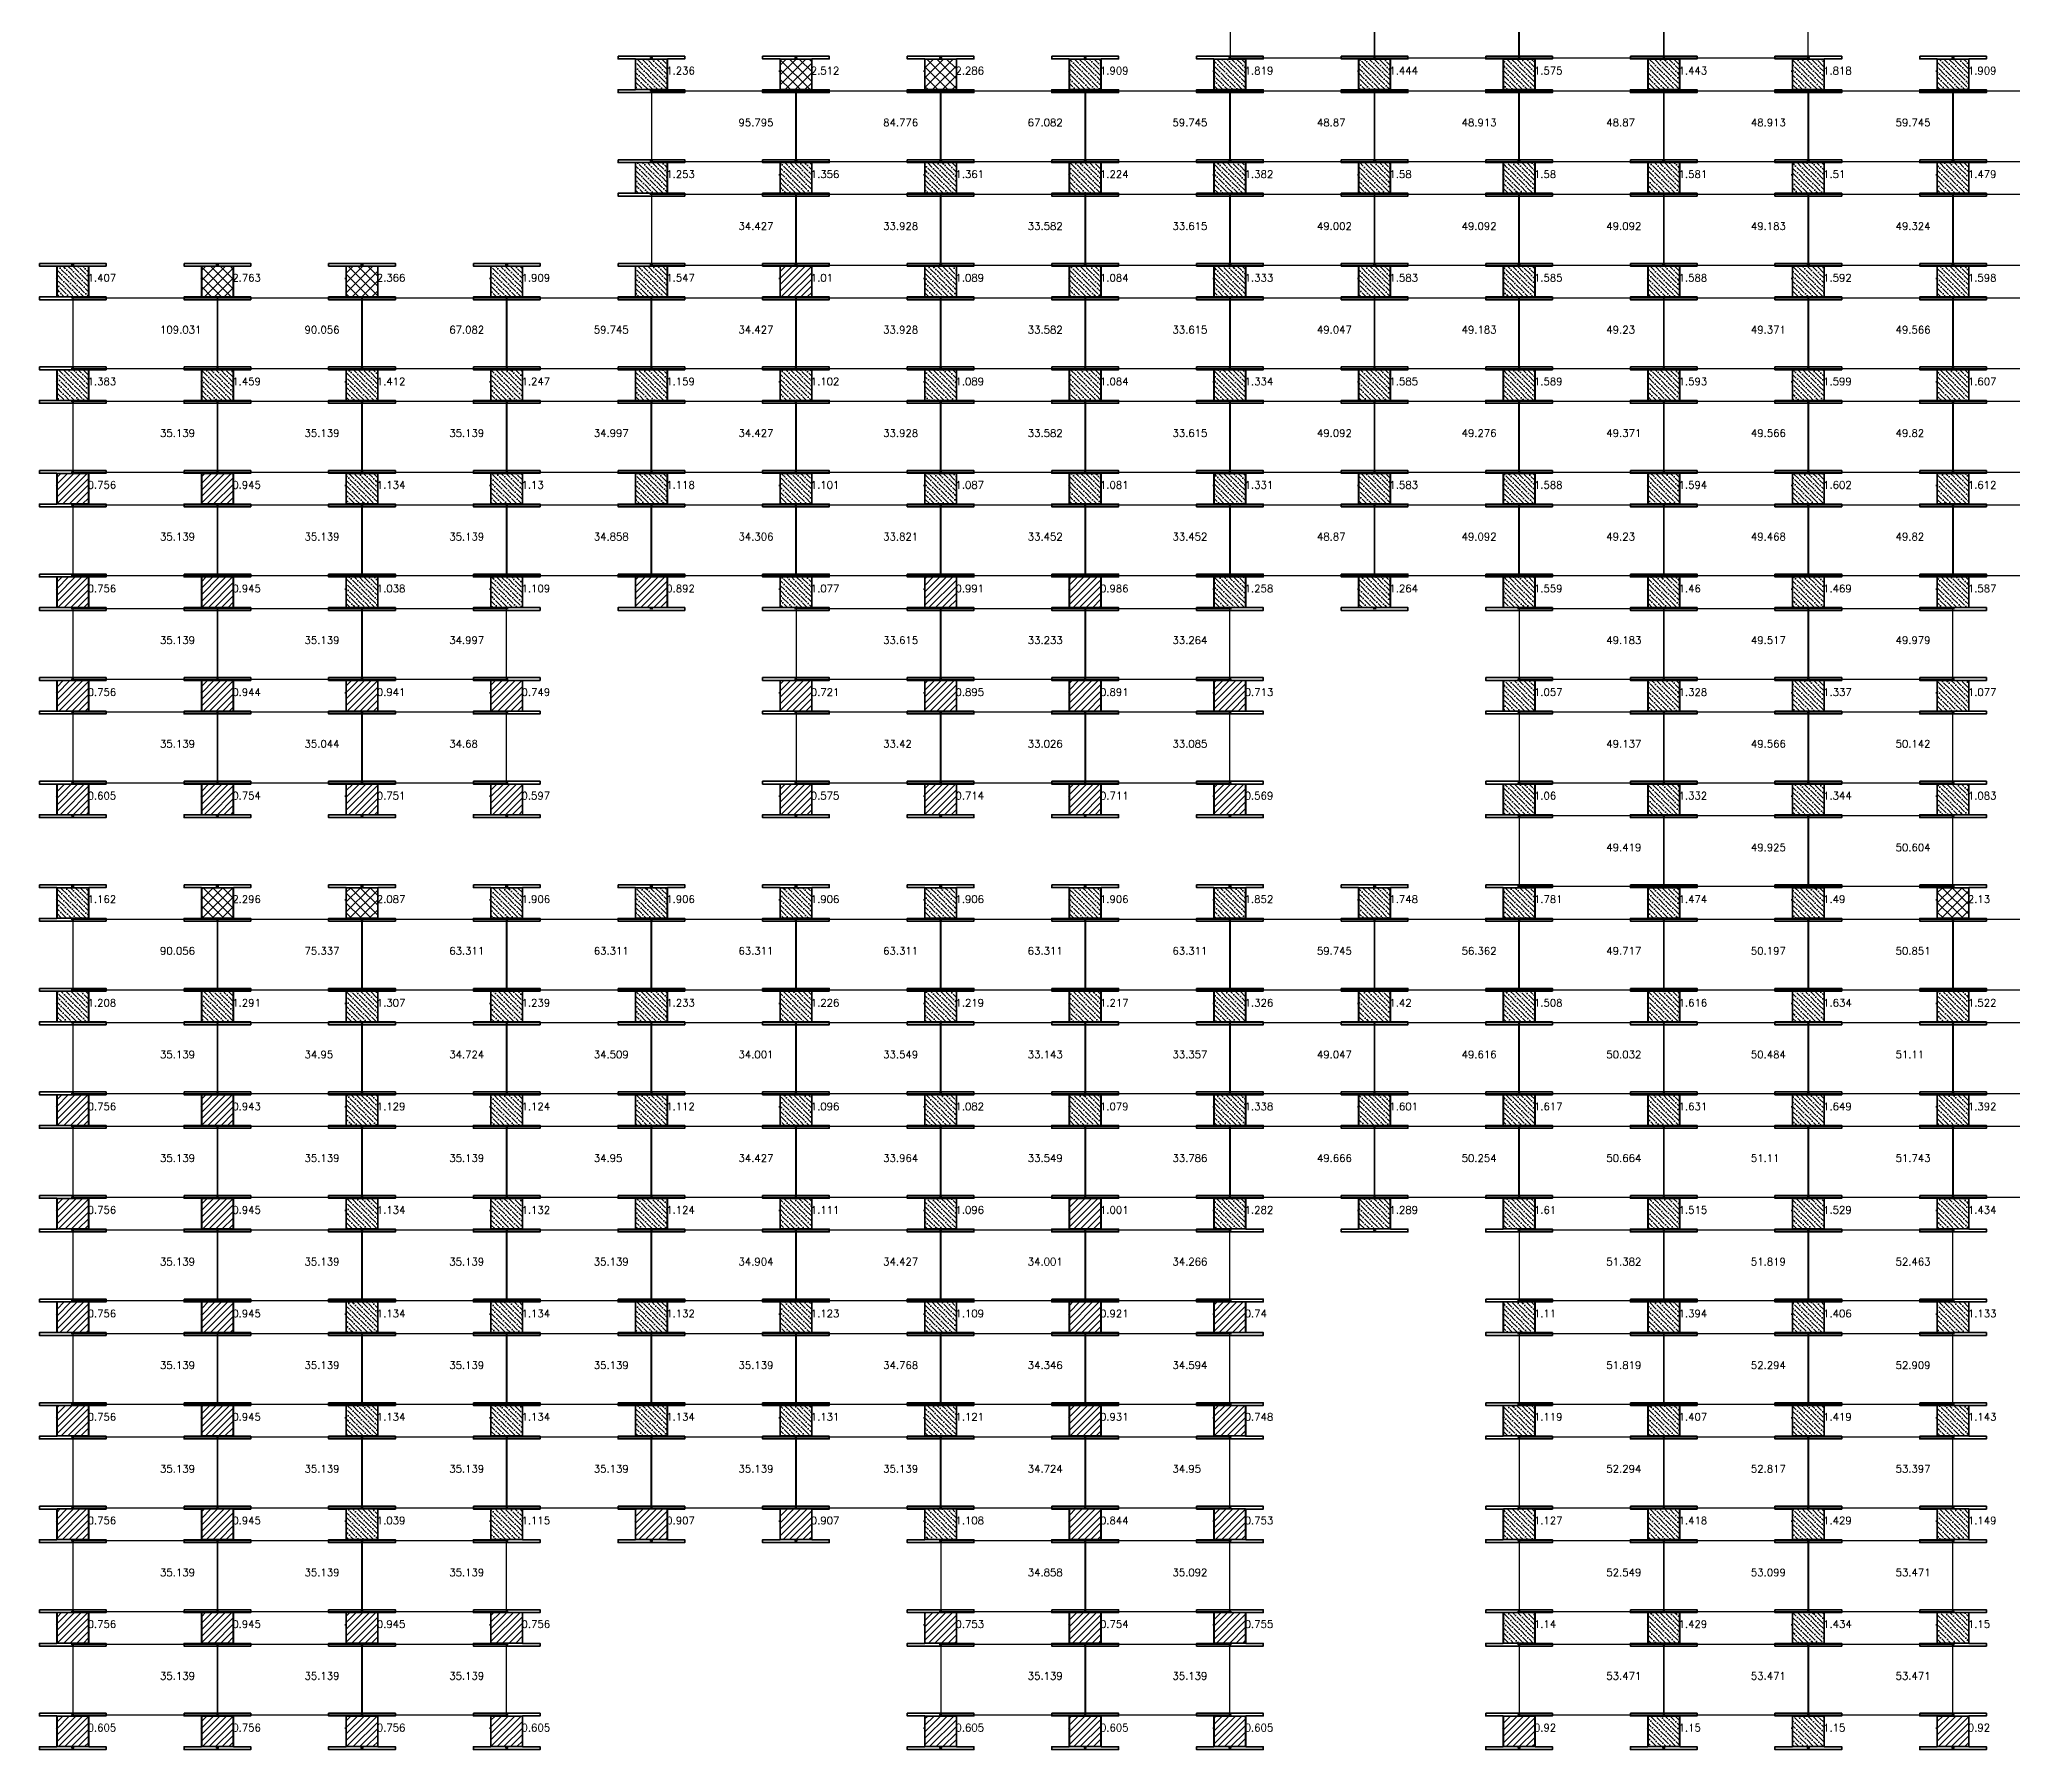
# Model space of a CAD drawing. Header units: inches. Extents: x 3750 to 10146, y -443 to 5941.
# Drawn here: x 7106 to 8171, y 2154 to 3077 of the extents above; entities that cross this region are included whole.
import ezdxf

# ---------------------------------------------------------------- set-up
doc = ezdxf.new("R2010")
doc.units = ezdxf.units.IN
doc.header["$LTSCALE"] = 50
doc.header["$MEASUREMENT"] = 0
for name, color, linetype, lineweight in [('E-PANELS', 140, 'Continuous', 30), ('E2-ECOFEET', 254, 'Continuous', 35), ('E3-ECOFEET', 254, 'Continuous', 35), ('HATCH 1', 5, 'Continuous', 35), ('HATCH 2', 140, 'Continuous', 35), ('HATCH 3', 30, 'Continuous', 35)]:
    doc.layers.add(name, color=color, linetype=linetype, lineweight=lineweight)
doc.layers.add('EF3 TEXT', color=7, linetype='Continuous', plot=False)
doc.layers.get('E2-ECOFEET').off()
doc.styles.add('mytext', font='romans.shx')

# ---------------------------------------------------------------- blocks, each defined once
blk = doc.blocks.new('EF3_HATCH_3')
at = {"layer": 'HATCH 3'}
h = blk.add_hatch(dxfattribs=at)
h.set_pattern_fill('ANSI37', color=256, scale=30)
h.set_pattern_definition([(45, (-119.168, -90.9187), (-2.65165, 2.65165), []), (135, (-119.168, -90.9187), (-2.65165, -2.65165), [])])
h.paths.add_polyline_path([(-8.5, -8.25), (8.5, -8.25), (8.5, 8.25), (-8.5, 8.25)])
blk.add_lwpolyline([(-8.5, -8.25), (8.5, -8.25), (8.5, 8.25), (-8.5, 8.25)], close=True, dxfattribs=at)
blk = doc.blocks.new('EF3_HATCH_2')
at = {"layer": 'HATCH 2'}
h = blk.add_hatch(dxfattribs=at)
h.set_pattern_fill('ANSI36', color=256, scale=15, angle=90)
h.set_pattern_definition([(135, (-119.168, -90.9187), (-3.64602, 0.994369), [4.6875, -0.9375, 0, -0.9375])])
h.paths.add_polyline_path([(-8.5, -8.25), (8.5, -8.25), (8.5, 8.25), (-8.5, 8.25)])
blk.add_lwpolyline([(-8.5, -8.25), (8.5, -8.25), (8.5, 8.25), (-8.5, 8.25)], close=True, dxfattribs=at)
blk = doc.blocks.new('EF3_HATCH_1')
at = {"layer": 'HATCH 1'}
h = blk.add_hatch(dxfattribs=at)
h.set_pattern_fill('ANSI31', color=256, scale=20)
h.set_pattern_definition([(45, (-119.168, -90.9187), (-1.767767, 1.767767), [])])
h.paths.add_polyline_path([(-8.5, -8.25), (8.5, -8.25), (8.5, 8.25), (-8.5, 8.25)])
blk.add_lwpolyline([(-8.5, -8.25), (8.5, -8.25), (8.5, 8.25), (-8.5, 8.25)], close=True, dxfattribs=at)
blk = doc.blocks.new('YINGLI 305W 10DEG')
at = {"layer": 'E-PANELS'}
blk.add_lwpolyline([(0, 0), (77.56, 0), (77.56, -38.4), (0, -38.4)], close=True, dxfattribs=at)
blk = doc.blocks.new('EF3')
at = {"layer": 'E3-ECOFEET', "color": 5}
for points in [[(0, 0), (0, -1.5), (9.4, -1.5), (9.4, -18.1), (0, -18.1), (0, -19.6), (36, -19.6), (36, -18.1), (26.6, -18.1), (26.6, -1.5), (36, -1.5), (36, 0), (0, 0)], [(8.8, -8.1), (8.9, -8.1)]]:
    blk.add_lwpolyline(points, dxfattribs=at)
at = {"layer": 'E3-ECOFEET'}
for points in [[(17.2, -1), (17.8, -1), (17.8, -0.5)], [(18.2, -0.5), (18.2, -1), (18.8, -1)], [(17.2, -18.5), (17.8, -18.5), (17.8, -19)], [(18.2, -19), (18.2, -18.5), (18.8, -18.5)]]:
    blk.add_lwpolyline(points, dxfattribs=at)

msp = doc.modelspace()

# ---------------------------------------------------------------- block references
at = {"layer": 'E-PANELS'}
for p in [(7748.5, 3105.2, -1022.9), (7826.5, 3105.2, -1022.9), (7904.6, 3105.2, -1022.9), (7982.6, 3105.2, -1022.9), (7436.2, 3049.3, -1022.9), (7514.3, 3049.3, -1022.9), (7592.3, 3049.3, -1022.9), (7670.4, 3049.3, -1022.9), (7748.5, 3049.3, -1022.9), (7826.5, 3049.3, -1022.9), (7904.6, 3049.3, -1022.9), (7982.6, 3049.3, -1022.9), (8060.7, 3049.3, -1022.9), (8138.8, 3049.3, -1022.9), (7436.2, 2993.4, -1022.9), (7514.3, 2993.4, -1022.9), (7592.3, 2993.4, -1022.9), (7670.4, 2993.4, -1022.9), (7748.5, 2993.4, -1022.9), (7826.5, 2993.4, -1022.9), (7904.6, 2993.4, -1022.9), (7982.6, 2993.4, -1022.9), (8060.7, 2993.4, -1022.9), (8138.8, 2993.4, -1022.9), (7124, 2937.5, -1022.9), (7202, 2937.5, -1022.9), (7280.1, 2937.5, -1022.9), (7358.2, 2937.5, -1022.9), (7436.2, 2937.5, -1022.9), (7514.3, 2937.5, -1022.9), (7592.3, 2937.5, -1022.9), (7670.4, 2937.5, -1022.9), (7748.5, 2937.5, -1022.9), (7826.5, 2937.5, -1022.9), (7904.6, 2937.5, -1022.9), (7982.6, 2937.5, -1022.9), (8060.7, 2937.5, -1022.9), (8138.8, 2937.5, -1022.9), (7124, 2881.7, -1022.9), (7202, 2881.7, -1022.9), (7280.1, 2881.7, -1022.9), (7358.2, 2881.7, -1022.9), (7436.2, 2881.7, -1022.9), (7514.3, 2881.7, -1022.9), (7592.3, 2881.7, -1022.9), (7670.4, 2881.7, -1022.9), (7748.5, 2881.7, -1022.9), (7826.5, 2881.7, -1022.9), (7904.6, 2881.7, -1022.9), (7982.6, 2881.7, -1022.9), (8060.7, 2881.7, -1022.9), (8138.8, 2881.7, -1022.9), (7124, 2825.8, -1022.9), (7202, 2825.8, -1022.9), (7280.1, 2825.8, -1022.9), (7358.2, 2825.8, -1022.9), (7436.2, 2825.8, -1022.9), (7514.3, 2825.8, -1022.9), (7592.3, 2825.8, -1022.9), (7670.4, 2825.8, -1022.9), (7748.5, 2825.8, -1022.9), (7826.5, 2825.8, -1022.9), (7904.6, 2825.8, -1022.9), (7982.6, 2825.8, -1022.9), (8060.7, 2825.8, -1022.9), (8138.8, 2825.8, -1022.9), (7124, 2769.9, -1022.9), (7202, 2769.9, -1022.9), (7280.1, 2769.9, -1022.9), (7514.3, 2769.9, -1022.9), (7592.3, 2769.9, -1022.9), (7670.4, 2769.9, -1022.9), (7904.6, 2769.9, -1022.9), (7982.6, 2769.9, -1022.9), (8060.7, 2769.9, -1022.9), (7124, 2714, -1022.9), (7202, 2714, -1022.9), (7280.1, 2714, -1022.9), (7514.3, 2714, -1022.9), (7592.3, 2714, -1022.9), (7670.4, 2714, -1022.9), (7904.6, 2714, -1022.9), (7982.6, 2714, -1022.9), (8060.7, 2714, -1022.9), (7904.6, 2658.1, -1022.9), (7982.6, 2658.1, -1022.9), (8060.7, 2658.1, -1022.9), (7124, 2602.2, -1022.9), (7202, 2602.2, -1022.9), (7280.1, 2602.2, -1022.9), (7358.2, 2602.2, -1022.9), (7436.2, 2602.2, -1022.9), (7514.3, 2602.2, -1022.9), (7592.3, 2602.2, -1022.9), (7670.4, 2602.2, -1022.9), (7748.5, 2602.2, -1022.9), (7826.5, 2602.2, -1022.9), (7904.6, 2602.2, -1022.9), (7982.6, 2602.2, -1022.9), (8060.7, 2602.2, -1022.9), (8138.8, 2602.2, -1022.9), (7124, 2546.3, -1022.9), (7202, 2546.3, -1022.9), (7280.1, 2546.3, -1022.9), (7358.2, 2546.3, -1022.9), (7436.2, 2546.3, -1022.9), (7514.3, 2546.3, -1022.9), (7592.3, 2546.3, -1022.9), (7670.4, 2546.3, -1022.9), (7748.5, 2546.3, -1022.9), (7826.5, 2546.3, -1022.9), (7904.6, 2546.3, -1022.9), (7982.6, 2546.3, -1022.9), (8060.7, 2546.3, -1022.9), (8138.8, 2546.3, -1022.9), (7124, 2490.4, -1022.9), (7202, 2490.4, -1022.9), (7280.1, 2490.4, -1022.9), (7358.2, 2490.4, -1022.9), (7436.2, 2490.4, -1022.9), (7514.3, 2490.4, -1022.9), (7592.3, 2490.4, -1022.9), (7670.4, 2490.4, -1022.9), (7748.5, 2490.4, -1022.9), (7826.5, 2490.4, -1022.9), (7904.6, 2490.4, -1022.9), (7982.6, 2490.4, -1022.9), (8060.7, 2490.4, -1022.9), (8138.8, 2490.4, -1022.9), (7124, 2434.5, -1022.9), (7202, 2434.5, -1022.9), (7280.1, 2434.5, -1022.9), (7358.2, 2434.5, -1022.9), (7436.2, 2434.5, -1022.9), (7514.3, 2434.5, -1022.9), (7592.3, 2434.5, -1022.9), (7670.4, 2434.5, -1022.9), (7904.6, 2434.5, -1022.9), (7982.6, 2434.5, -1022.9), (8060.7, 2434.5, -1022.9), (7124, 2378.6, -1022.9), (7202, 2378.6, -1022.9), (7280.1, 2378.6, -1022.9), (7358.2, 2378.6, -1022.9), (7436.2, 2378.6, -1022.9), (7514.3, 2378.6, -1022.9), (7592.3, 2378.6, -1022.9), (7670.4, 2378.6, -1022.9), (7904.6, 2378.6, -1022.9), (7982.6, 2378.6, -1022.9), (8060.7, 2378.6, -1022.9), (7124, 2322.7, -1022.9), (7202, 2322.7, -1022.9), (7280.1, 2322.7, -1022.9), (7358.2, 2322.7, -1022.9), (7436.2, 2322.7, -1022.9), (7514.3, 2322.7, -1022.9), (7592.3, 2322.7, -1022.9), (7670.4, 2322.7, -1022.9), (7904.6, 2322.7, -1022.9), (7982.6, 2322.7, -1022.9), (8060.7, 2322.7, -1022.9), (7124, 2266.8, -1022.9), (7202, 2266.8, -1022.9), (7280.1, 2266.8, -1022.9), (7592.3, 2266.8, -1022.9), (7670.4, 2266.8, -1022.9), (7904.6, 2266.8, -1022.9), (7982.6, 2266.8, -1022.9), (8060.7, 2266.8, -1022.9), (7124, 2210.9, -1022.9), (7202, 2210.9, -1022.9), (7280.1, 2210.9, -1022.9), (7592.3, 2210.9, -1022.9), (7670.4, 2210.9, -1022.9), (7904.6, 2210.9, -1022.9), (7982.6, 2210.9, -1022.9), (8060.7, 2210.9, -1022.9)]:
    msp.add_blockref('YINGLI 305W 10DEG', p, dxfattribs=at)
at = {"layer": 'E2-ECOFEET'}
for p in [(7418, 3067.9, -1022.9), (7496, 3067.9, -1022.9), (7574.1, 3067.9, -1022.9), (7652.1, 3067.9, -1022.9), (7730.2, 3067.9, -1022.9), (7808.3, 3067.9, -1022.9), (7886.3, 3067.9, -1022.9), (7964.4, 3067.9, -1022.9), (8042.4, 3067.9, -1022.9), (8120.5, 3067.9, -1022.9), (7418, 3012, -1022.9), (7496, 3012, -1022.9), (7574.1, 3012, -1022.9), (7652.1, 3012, -1022.9), (7730.2, 3012, -1022.9), (7808.3, 3012, -1022.9), (7886.3, 3012, -1022.9), (7964.4, 3012, -1022.9), (8042.4, 3012, -1022.9), (8120.5, 3012, -1022.9), (7105.7, 2956.1, -1022.9), (7183.8, 2956.1, -1022.9), (7261.8, 2956.1, -1022.9), (7339.9, 2956.1, -1022.9), (7418, 2956.1, -1022.9), (7496, 2956.1, -1022.9), (7574.1, 2956.1, -1022.9), (7652.1, 2956.1, -1022.9), (7730.2, 2956.1, -1022.9), (7808.3, 2956.1, -1022.9), (7886.3, 2956.1, -1022.9), (7964.4, 2956.1, -1022.9), (8042.4, 2956.1, -1022.9), (8120.5, 2956.1, -1022.9), (7105.7, 2900.2, -1022.9), (7183.8, 2900.2, -1022.9), (7261.8, 2900.2, -1022.9), (7339.9, 2900.2, -1022.9), (7418, 2900.2, -1022.9), (7496, 2900.2, -1022.9), (7574.1, 2900.2, -1022.9), (7652.1, 2900.2, -1022.9), (7730.2, 2900.2, -1022.9), (7808.3, 2900.2, -1022.9), (7886.3, 2900.2, -1022.9), (7964.4, 2900.2, -1022.9), (8042.4, 2900.2, -1022.9), (8120.5, 2900.2, -1022.9), (7105.7, 2844.3, -1022.9), (7183.8, 2844.3, -1022.9), (7261.8, 2844.3, -1022.9), (7339.9, 2844.3, -1022.9), (7418, 2844.3, -1022.9), (7496, 2844.3, -1022.9), (7574.1, 2844.3, -1022.9), (7652.1, 2844.3, -1022.9), (7730.2, 2844.3, -1022.9), (7808.3, 2844.3, -1022.9), (7886.3, 2844.3, -1022.9), (7964.4, 2844.3, -1022.9), (8042.4, 2844.3, -1022.9), (8120.5, 2844.3, -1022.9), (7105.7, 2788.4, -1022.9), (7183.8, 2788.4, -1022.9), (7261.8, 2788.4, -1022.9), (7339.9, 2788.4, -1022.9), (7418, 2788.4, -1022.9), (7496, 2788.4, -1022.9), (7574.1, 2788.4, -1022.9), (7652.1, 2788.4, -1022.9), (7730.2, 2788.4, -1022.9), (7808.3, 2788.4, -1022.9), (7886.3, 2788.4, -1022.9), (7964.4, 2788.4, -1022.9), (8042.4, 2788.4, -1022.9), (8120.5, 2788.4, -1022.9), (7105.7, 2732.5, -1022.9), (7183.8, 2732.5, -1022.9), (7261.8, 2732.5, -1022.9), (7339.9, 2732.5, -1022.9), (7496, 2732.5, -1022.9), (7574.1, 2732.5, -1022.9), (7652.1, 2732.5, -1022.9), (7730.2, 2732.5, -1022.9), (7886.3, 2732.5, -1022.9), (7964.4, 2732.5, -1022.9), (8042.4, 2732.5, -1022.9), (8120.5, 2732.5, -1022.9), (7105.7, 2676.6, -1022.9), (7183.8, 2676.6, -1022.9), (7261.8, 2676.6, -1022.9), (7339.9, 2676.6, -1022.9), (7496, 2676.6, -1022.9), (7574.1, 2676.6, -1022.9), (7652.1, 2676.6, -1022.9), (7730.2, 2676.6, -1022.9), (7886.3, 2676.6, -1022.9), (7964.4, 2676.6, -1022.9), (8042.4, 2676.6, -1022.9), (8120.5, 2676.6, -1022.9), (7105.7, 2620.7, -1022.9), (7183.8, 2620.7, -1022.9), (7261.8, 2620.7, -1022.9), (7339.9, 2620.7, -1022.9), (7418, 2620.7, -1022.9), (7496, 2620.7, -1022.9), (7574.1, 2620.7, -1022.9), (7652.1, 2620.7, -1022.9), (7730.2, 2620.7, -1022.9), (7808.3, 2620.7, -1022.9), (7886.3, 2620.7, -1022.9), (7964.4, 2620.7, -1022.9), (8042.4, 2620.7, -1022.9), (8120.5, 2620.7, -1022.9), (7105.7, 2564.8, -1022.9), (7183.8, 2564.8, -1022.9), (7261.8, 2564.8, -1022.9), (7339.9, 2564.8, -1022.9), (7418, 2564.8, -1022.9), (7496, 2564.8, -1022.9), (7574.1, 2564.8, -1022.9), (7652.1, 2564.8, -1022.9), (7730.2, 2564.8, -1022.9), (7808.3, 2564.8, -1022.9), (7886.3, 2564.8, -1022.9), (7964.4, 2564.8, -1022.9), (8042.4, 2564.8, -1022.9), (8120.5, 2564.8, -1022.9), (7105.7, 2508.9, -1022.9), (7183.8, 2508.9, -1022.9), (7261.8, 2508.9, -1022.9), (7339.9, 2508.9, -1022.9), (7418, 2508.9, -1022.9), (7496, 2508.9, -1022.9), (7574.1, 2508.9, -1022.9), (7652.1, 2508.9, -1022.9), (7730.2, 2508.9, -1022.9), (7808.3, 2508.9, -1022.9), (7886.3, 2508.9, -1022.9), (7964.4, 2508.9, -1022.9), (8042.4, 2508.9, -1022.9), (8120.5, 2508.9, -1022.9), (7105.7, 2453, -1022.9), (7183.8, 2453, -1022.9), (7261.8, 2453, -1022.9), (7339.9, 2453, -1022.9), (7418, 2453, -1022.9), (7496, 2453, -1022.9), (7574.1, 2453, -1022.9), (7652.1, 2453, -1022.9), (7730.2, 2453, -1022.9), (7808.3, 2453, -1022.9), (7886.3, 2453, -1022.9), (7964.4, 2453, -1022.9), (8042.4, 2453, -1022.9), (8120.5, 2453, -1022.9), (7105.7, 2397.1, -1022.9), (7183.8, 2397.1, -1022.9), (7261.8, 2397.1, -1022.9), (7339.9, 2397.1, -1022.9), (7418, 2397.1, -1022.9), (7496, 2397.1, -1022.9), (7574.1, 2397.1, -1022.9), (7652.1, 2397.1, -1022.9), (7730.2, 2397.1, -1022.9), (7886.3, 2397.1, -1022.9), (7964.4, 2397.1, -1022.9), (8042.4, 2397.1, -1022.9), (8120.5, 2397.1, -1022.9), (7105.7, 2341.2, -1022.9), (7183.8, 2341.2, -1022.9), (7261.8, 2341.2, -1022.9), (7339.9, 2341.2, -1022.9), (7418, 2341.2, -1022.9), (7496, 2341.2, -1022.9), (7574.1, 2341.2, -1022.9), (7652.1, 2341.2, -1022.9), (7730.2, 2341.2, -1022.9), (7886.3, 2341.2, -1022.9), (7964.4, 2341.2, -1022.9), (8042.4, 2341.2, -1022.9), (8120.5, 2341.2, -1022.9), (7105.7, 2285.3, -1022.9), (7183.8, 2285.3, -1022.9), (7261.8, 2285.3, -1022.9), (7339.9, 2285.3, -1022.9), (7418, 2285.3, -1022.9), (7496, 2285.3, -1022.9), (7574.1, 2285.3, -1022.9), (7652.1, 2285.3, -1022.9), (7730.2, 2285.3, -1022.9), (7886.3, 2285.3, -1022.9), (7964.4, 2285.3, -1022.9), (8042.4, 2285.3, -1022.9), (8120.5, 2285.3, -1022.9), (7105.7, 2229.4, -1022.9), (7183.8, 2229.4, -1022.9), (7261.8, 2229.4, -1022.9), (7339.9, 2229.4, -1022.9), (7574.1, 2229.4, -1022.9), (7652.1, 2229.4, -1022.9), (7730.2, 2229.4, -1022.9), (7886.3, 2229.4, -1022.9), (7964.4, 2229.4, -1022.9), (8042.4, 2229.4, -1022.9), (8120.5, 2229.4, -1022.9), (7105.7, 2173.6, -1022.9), (7183.8, 2173.6, -1022.9), (7261.8, 2173.6, -1022.9), (7339.9, 2173.6, -1022.9), (7574.1, 2173.6, -1022.9), (7652.1, 2173.6, -1022.9), (7730.2, 2173.6, -1022.9), (7886.3, 2173.6, -1022.9), (7964.4, 2173.6, -1022.9), (8042.4, 2173.6, -1022.9), (8120.5, 2173.6, -1022.9)]:
    msp.add_blockref('EF3', p, dxfattribs=at)
at = {"layer": 'HATCH 1'}
for p in [(7514, 2946.3), (7123.7, 2834.5), (7201.8, 2834.5), (7123.7, 2778.6), (7201.8, 2778.6), (7436, 2778.6), (7592.1, 2778.6), (7670.1, 2778.6), (7123.7, 2722.7), (7201.8, 2722.7), (7279.8, 2722.7), (7357.9, 2722.7), (7514, 2722.7), (7592.1, 2722.7), (7670.1, 2722.7), (7748.2, 2722.7), (7123.7, 2666.8), (7201.8, 2666.8), (7279.8, 2666.8), (7357.9, 2666.8), (7514, 2666.8), (7592.1, 2666.8), (7670.1, 2666.8), (7748.2, 2666.8), (7123.7, 2499.1), (7201.8, 2499.1), (7123.7, 2443.2), (7201.8, 2443.2), (7670.1, 2443.2), (7123.7, 2387.3), (7201.8, 2387.3), (7670.1, 2387.3), (7748.2, 2387.3), (7123.7, 2331.5), (7201.8, 2331.5), (7670.1, 2331.5), (7748.2, 2331.5), (7123.7, 2275.6), (7201.8, 2275.6), (7436, 2275.6), (7514, 2275.6), (7670.1, 2275.6), (7748.2, 2275.6), (7123.7, 2219.7), (7201.8, 2219.7), (7279.8, 2219.7), (7357.9, 2219.7), (7592.1, 2219.7), (7670.1, 2219.7), (7748.2, 2219.7), (7123.7, 2163.8), (7201.8, 2163.8), (7279.8, 2163.8), (7357.9, 2163.8), (7592.1, 2163.8), (7670.1, 2163.8), (7748.2, 2163.8), (7904.3, 2163.8), (8138.5, 2163.8)]:
    msp.add_blockref('EF3_HATCH_1', p, dxfattribs=at)
at = {"layer": 'HATCH 2'}
for p in [(7436, 3058.1), (7670.1, 3058.1), (7748.2, 3058.1), (7826.3, 3058.1), (7904.3, 3058.1), (7982.4, 3058.1), (8060.4, 3058.1), (8138.5, 3058.1), (7436, 3002.2), (7514, 3002.2), (7592.1, 3002.2), (7670.1, 3002.2), (7748.2, 3002.2), (7826.3, 3002.2), (7904.3, 3002.2), (7982.4, 3002.2), (8060.4, 3002.2), (8138.5, 3002.2), (7123.7, 2946.3), (7357.9, 2946.3), (7436, 2946.3), (7592.1, 2946.3), (7670.1, 2946.3), (7748.2, 2946.3), (7826.3, 2946.3), (7904.3, 2946.3), (7982.4, 2946.3), (8060.4, 2946.3), (8138.5, 2946.3), (7123.7, 2890.4), (7201.8, 2890.4), (7279.8, 2890.4), (7357.9, 2890.4), (7436, 2890.4), (7514, 2890.4), (7592.1, 2890.4), (7670.1, 2890.4), (7748.2, 2890.4), (7826.3, 2890.4), (7904.3, 2890.4), (7982.4, 2890.4), (8060.4, 2890.4), (8138.5, 2890.4), (7279.8, 2834.5), (7357.9, 2834.5), (7436, 2834.5), (7514, 2834.5), (7592.1, 2834.5), (7670.1, 2834.5), (7748.2, 2834.5), (7826.3, 2834.5), (7904.3, 2834.5), (7982.4, 2834.5), (8060.4, 2834.5), (8138.5, 2834.5), (7279.8, 2778.6), (7357.9, 2778.6), (7514, 2778.6), (7748.2, 2778.6), (7826.3, 2778.6), (7904.3, 2778.6), (7982.4, 2778.6), (8060.4, 2778.6), (8138.5, 2778.6), (7904.3, 2722.7), (7982.4, 2722.7), (8060.4, 2722.7), (8138.5, 2722.7), (7904.3, 2666.8), (7982.4, 2666.8), (8060.4, 2666.8), (8138.5, 2666.8), (7123.7, 2610.9), (7357.9, 2610.9), (7436, 2610.9), (7514, 2610.9), (7592.1, 2610.9), (7670.1, 2610.9), (7748.2, 2610.9), (7826.3, 2610.9), (7904.3, 2610.9), (7982.4, 2610.9), (8060.4, 2610.9), (7123.7, 2555), (7201.8, 2555), (7279.8, 2555), (7357.9, 2555), (7436, 2555), (7514, 2555), (7592.1, 2555), (7670.1, 2555), (7748.2, 2555), (7826.3, 2555), (7904.3, 2555), (7982.4, 2555), (8060.4, 2555), (8138.5, 2555), (7279.8, 2499.1), (7357.9, 2499.1), (7436, 2499.1), (7514, 2499.1), (7592.1, 2499.1), (7670.1, 2499.1), (7748.2, 2499.1), (7826.3, 2499.1), (7904.3, 2499.1), (7982.4, 2499.1), (8060.4, 2499.1), (8138.5, 2499.1), (7279.8, 2443.2), (7357.9, 2443.2), (7436, 2443.2), (7514, 2443.2), (7592.1, 2443.2), (7748.2, 2443.2), (7826.3, 2443.2), (7904.3, 2443.2), (7982.4, 2443.2), (8060.4, 2443.2), (8138.5, 2443.2), (7279.8, 2387.3), (7357.9, 2387.3), (7436, 2387.3), (7514, 2387.3), (7592.1, 2387.3), (7904.3, 2387.3), (7982.4, 2387.3), (8060.4, 2387.3), (8138.5, 2387.3), (7279.8, 2331.5), (7357.9, 2331.5), (7436, 2331.5), (7514, 2331.5), (7592.1, 2331.5), (7904.3, 2331.5), (7982.4, 2331.5), (8060.4, 2331.5), (8138.5, 2331.5), (7279.8, 2275.6), (7357.9, 2275.6), (7592.1, 2275.6), (7904.3, 2275.6), (7982.4, 2275.6), (8060.4, 2275.6), (8138.5, 2275.6), (7904.3, 2219.7), (7982.4, 2219.7), (8060.4, 2219.7), (8138.5, 2219.7), (7982.4, 2163.8), (8060.4, 2163.8)]:
    msp.add_blockref('EF3_HATCH_2', p, dxfattribs=at)
at = {"layer": 'HATCH 3'}
for p in [(7514, 3058.1), (7592.1, 3058.1), (7201.8, 2946.3), (7279.8, 2946.3), (7201.8, 2610.9), (7279.8, 2610.9), (8138.5, 2610.9)]:
    msp.add_blockref('EF3_HATCH_3', p, dxfattribs=at)

# ---------------------------------------------------------------- texts
at = {"layer": 'EF3 TEXT', "style": 'mytext'}
for s, p in [('1.236', (7444, 3058.1)), ('2.512', (7522, 3058.1)), ('2.286', (7600.1, 3058.1)), ('1.909', (7678.1, 3058.1)), ('1.819', (7756.2, 3058.1)), ('1.444', (7834.3, 3058.1)), ('1.575', (7912.3, 3058.1)), ('1.443', (7990.4, 3058.1)), ('1.818', (8068.4, 3058.1)), ('1.909', (8146.5, 3058.1)), ('95.795', (7483, 3030.1)), ('84.776', (7561.1, 3030.1)), ('67.082', (7639.1, 3030.1)), ('59.745', (7717.2, 3030.1)), ('48.87', (7795.2, 3030.1)), ('48.913', (7873.3, 3030.1)), ('48.87', (7951.4, 3030.1)), ('48.913', (8029.4, 3030.1)), ('59.745', (8107.5, 3030.1)), ('1.253', (7444, 3002.2)), ('1.356', (7522, 3002.2)), ('1.361', (7600.1, 3002.2)), ('1.224', (7678.1, 3002.2)), ('1.382', (7756.2, 3002.2)), ('1.58', (7834.3, 3002.2)), ('1.58', (7912.3, 3002.2)), ('1.581', (7990.4, 3002.2)), ('1.51', (8068.4, 3002.2)), ('1.479', (8146.5, 3002.2)), ('34.427', (7483, 2974.2)), ('33.928', (7561.1, 2974.2)), ('33.582', (7639.1, 2974.2)), ('33.615', (7717.2, 2974.2)), ('49.002', (7795.2, 2974.2)), ('49.092', (7873.3, 2974.2)), ('49.092', (7951.4, 2974.2)), ('49.183', (8029.4, 2974.2)), ('49.324', (8107.5, 2974.2)), ('1.407', (7131.7, 2946.3)), ('2.763', (7209.8, 2946.3)), ('2.366', (7287.8, 2946.3)), ('1.909', (7365.9, 2946.3)), ('1.547', (7444, 2946.3)), ('1.01', (7522, 2946.3)), ('1.089', (7600.1, 2946.3)), ('1.084', (7678.1, 2946.3)), ('1.333', (7756.2, 2946.3)), ('1.583', (7834.3, 2946.3)), ('1.585', (7912.3, 2946.3)), ('1.588', (7990.4, 2946.3)), ('1.592', (8068.4, 2946.3)), ('1.598', (8146.5, 2946.3)), ('109.031', (7170.8, 2918.3)), ('90.056', (7248.8, 2918.3)), ('67.082', (7326.9, 2918.3)), ('59.745', (7404.9, 2918.3)), ('34.427', (7483, 2918.3)), ('33.928', (7561.1, 2918.3)), ('33.582', (7639.1, 2918.3)), ('33.615', (7717.2, 2918.3)), ('49.047', (7795.2, 2918.3)), ('49.183', (7873.3, 2918.3)), ('49.23', (7951.4, 2918.3)), ('49.371', (8029.4, 2918.3)), ('49.566', (8107.5, 2918.3)), ('1.383', (7131.7, 2890.4)), ('1.459', (7209.8, 2890.4)), ('1.412', (7287.8, 2890.4)), ('1.247', (7365.9, 2890.4)), ('1.159', (7444, 2890.4)), ('1.102', (7522, 2890.4)), ('1.089', (7600.1, 2890.4)), ('1.084', (7678.1, 2890.4)), ('1.334', (7756.2, 2890.4)), ('1.585', (7834.3, 2890.4)), ('1.589', (7912.3, 2890.4)), ('1.593', (7990.4, 2890.4)), ('1.599', (8068.4, 2890.4)), ('1.607', (8146.5, 2890.4)), ('35.139', (7170.8, 2862.5)), ('35.139', (7248.8, 2862.5)), ('35.139', (7326.9, 2862.5)), ('34.997', (7404.9, 2862.5)), ('34.427', (7483, 2862.5)), ('33.928', (7561.1, 2862.5)), ('33.582', (7639.1, 2862.5)), ('33.615', (7717.2, 2862.5)), ('49.092', (7795.2, 2862.5)), ('49.276', (7873.3, 2862.5)), ('49.371', (7951.4, 2862.5)), ('49.566', (8029.4, 2862.5)), ('49.82', (8107.5, 2862.5)), ('0.756', (7131.7, 2834.5)), ('0.945', (7209.8, 2834.5)), ('1.134', (7287.8, 2834.5)), ('1.13', (7365.9, 2834.5)), ('1.118', (7444, 2834.5)), ('1.101', (7522, 2834.5)), ('1.087', (7600.1, 2834.5)), ('1.081', (7678.1, 2834.5)), ('1.331', (7756.2, 2834.5)), ('1.583', (7834.3, 2834.5)), ('1.588', (7912.3, 2834.5)), ('1.594', (7990.4, 2834.5)), ('1.602', (8068.4, 2834.5)), ('1.612', (8146.5, 2834.5)), ('35.139', (7170.8, 2806.6)), ('35.139', (7248.8, 2806.6)), ('35.139', (7326.9, 2806.6)), ('34.858', (7404.9, 2806.6)), ('34.306', (7483, 2806.6)), ('33.821', (7561.1, 2806.6)), ('33.452', (7639.1, 2806.6)), ('33.452', (7717.2, 2806.6)), ('48.87', (7795.2, 2806.6)), ('49.092', (7873.3, 2806.6)), ('49.23', (7951.4, 2806.6)), ('49.468', (8029.4, 2806.6)), ('49.82', (8107.5, 2806.6)), ('0.756', (7131.7, 2778.6)), ('0.945', (7209.8, 2778.6)), ('1.038', (7287.8, 2778.6)), ('1.109', (7365.9, 2778.6)), ('0.892', (7444, 2778.6)), ('1.077', (7522, 2778.6)), ('0.991', (7600.1, 2778.6)), ('0.986', (7678.1, 2778.6)), ('1.258', (7756.2, 2778.6)), ('1.264', (7834.3, 2778.6)), ('1.559', (7912.3, 2778.6)), ('1.46', (7990.4, 2778.6)), ('1.469', (8068.4, 2778.6)), ('1.587', (8146.5, 2778.6)), ('35.139', (7170.8, 2750.7)), ('35.139', (7248.8, 2750.7)), ('34.997', (7326.9, 2750.7)), ('33.615', (7561.1, 2750.7)), ('33.233', (7639.1, 2750.7)), ('33.264', (7717.2, 2750.7)), ('49.183', (7951.4, 2750.7)), ('49.517', (8029.4, 2750.7)), ('49.979', (8107.5, 2750.7)), ('0.756', (7131.7, 2722.7)), ('0.944', (7209.8, 2722.7)), ('0.941', (7287.8, 2722.7)), ('0.749', (7365.9, 2722.7)), ('0.721', (7522, 2722.7)), ('0.895', (7600.1, 2722.7)), ('0.891', (7678.1, 2722.7)), ('0.713', (7756.2, 2722.7)), ('1.057', (7912.3, 2722.7)), ('1.328', (7990.4, 2722.7)), ('1.337', (8068.4, 2722.7)), ('1.077', (8146.5, 2722.7)), ('35.139', (7170.8, 2694.8)), ('35.044', (7248.8, 2694.8)), ('34.68', (7326.9, 2694.8)), ('33.42', (7561.1, 2694.8)), ('33.026', (7639.1, 2694.8)), ('33.085', (7717.2, 2694.8)), ('49.137', (7951.4, 2694.8)), ('49.566', (8029.4, 2694.8)), ('50.142', (8107.5, 2694.8)), ('0.605', (7131.7, 2666.8)), ('0.754', (7209.8, 2666.8)), ('0.751', (7287.8, 2666.8)), ('0.597', (7365.9, 2666.8)), ('0.575', (7522, 2666.8)), ('0.714', (7600.1, 2666.8)), ('0.711', (7678.1, 2666.8)), ('0.569', (7756.2, 2666.8)), ('1.06', (7912.3, 2666.8)), ('1.332', (7990.4, 2666.8)), ('1.344', (8068.4, 2666.8)), ('1.083', (8146.5, 2666.8)), ('49.419', (7951.4, 2638.9)), ('49.925', (8029.4, 2638.9)), ('50.604', (8107.5, 2638.9)), ('1.162', (7131.7, 2610.9)), ('2.296', (7209.8, 2610.9)), ('2.087', (7287.8, 2610.9)), ('1.906', (7365.9, 2610.9)), ('1.906', (7444, 2610.9)), ('1.906', (7522, 2610.9)), ('1.906', (7600.1, 2610.9)), ('1.906', (7678.1, 2610.9)), ('1.852', (7756.2, 2610.9)), ('1.748', (7834.3, 2610.9)), ('1.781', (7912.3, 2610.9)), ('1.474', (7990.4, 2610.9)), ('1.49', (8068.4, 2610.9)), ('2.13', (8146.5, 2610.9)), ('90.056', (7170.8, 2583)), ('75.337', (7248.8, 2583)), ('63.311', (7326.9, 2583)), ('63.311', (7404.9, 2583)), ('63.311', (7483, 2583)), ('63.311', (7561.1, 2583)), ('63.311', (7639.1, 2583)), ('63.311', (7717.2, 2583)), ('59.745', (7795.2, 2583)), ('56.362', (7873.3, 2583)), ('49.717', (7951.4, 2583)), ('50.197', (8029.4, 2583)), ('50.851', (8107.5, 2583)), ('1.208', (7131.7, 2555)), ('1.291', (7209.8, 2555)), ('1.307', (7287.8, 2555)), ('1.239', (7365.9, 2555)), ('1.233', (7444, 2555)), ('1.226', (7522, 2555)), ('1.219', (7600.1, 2555)), ('1.217', (7678.1, 2555)), ('1.326', (7756.2, 2555)), ('1.42', (7834.3, 2555)), ('1.508', (7912.3, 2555)), ('1.616', (7990.4, 2555)), ('1.634', (8068.4, 2555)), ('1.522', (8146.5, 2555)), ('35.139', (7170.8, 2527.1)), ('34.95', (7248.8, 2527.1)), ('34.724', (7326.9, 2527.1)), ('34.509', (7404.9, 2527.1)), ('34.001', (7483, 2527.1)), ('33.549', (7561.1, 2527.1)), ('33.143', (7639.1, 2527.1)), ('33.357', (7717.2, 2527.1)), ('49.047', (7795.2, 2527.1)), ('49.616', (7873.3, 2527.1)), ('50.032', (7951.4, 2527.1)), ('50.484', (8029.4, 2527.1)), ('51.11', (8107.5, 2527.1)), ('0.756', (7131.7, 2499.1)), ('0.943', (7209.8, 2499.1)), ('1.129', (7287.8, 2499.1)), ('1.124', (7365.9, 2499.1)), ('1.112', (7444, 2499.1)), ('1.096', (7522, 2499.1)), ('1.082', (7600.1, 2499.1)), ('1.079', (7678.1, 2499.1)), ('1.338', (7756.2, 2499.1)), ('1.601', (7834.3, 2499.1)), ('1.617', (7912.3, 2499.1)), ('1.631', (7990.4, 2499.1)), ('1.649', (8068.4, 2499.1)), ('1.392', (8146.5, 2499.1)), ('35.139', (7170.8, 2471.2)), ('35.139', (7248.8, 2471.2)), ('35.139', (7326.9, 2471.2)), ('34.95', (7404.9, 2471.2)), ('34.427', (7483, 2471.2)), ('33.964', (7561.1, 2471.2)), ('33.549', (7639.1, 2471.2)), ('33.786', (7717.2, 2471.2)), ('49.666', (7795.2, 2471.2)), ('50.254', (7873.3, 2471.2)), ('50.664', (7951.4, 2471.2)), ('51.11', (8029.4, 2471.2)), ('51.743', (8107.5, 2471.2)), ('0.756', (7131.7, 2443.2)), ('0.945', (7209.8, 2443.2)), ('1.134', (7287.8, 2443.2)), ('1.132', (7365.9, 2443.2)), ('1.124', (7444, 2443.2)), ('1.111', (7522, 2443.2)), ('1.096', (7600.1, 2443.2)), ('1.001', (7678.1, 2443.2)), ('1.282', (7756.2, 2443.2)), ('1.289', (7834.3, 2443.2)), ('1.61', (7912.3, 2443.2)), ('1.515', (7990.4, 2443.2)), ('1.529', (8068.4, 2443.2)), ('1.434', (8146.5, 2443.2)), ('35.139', (7170.8, 2415.3)), ('35.139', (7248.8, 2415.3)), ('35.139', (7326.9, 2415.3)), ('35.139', (7404.9, 2415.3)), ('34.904', (7483, 2415.3)), ('34.427', (7561.1, 2415.3)), ('34.001', (7639.1, 2415.3)), ('34.266', (7717.2, 2415.3)), ('51.382', (7951.4, 2415.3)), ('51.819', (8029.4, 2415.3)), ('52.463', (8107.5, 2415.3)), ('0.756', (7131.7, 2387.3)), ('0.945', (7209.8, 2387.3)), ('1.134', (7287.8, 2387.3)), ('1.134', (7365.9, 2387.3)), ('1.132', (7444, 2387.3)), ('1.123', (7522, 2387.3)), ('1.109', (7600.1, 2387.3)), ('0.921', (7678.1, 2387.3)), ('0.74', (7756.2, 2387.3)), ('1.11', (7912.3, 2387.3)), ('1.394', (7990.4, 2387.3)), ('1.406', (8068.4, 2387.3)), ('1.133', (8146.5, 2387.3)), ('35.139', (7170.8, 2359.4)), ('35.139', (7248.8, 2359.4)), ('35.139', (7326.9, 2359.4)), ('35.139', (7404.9, 2359.4)), ('35.139', (7483, 2359.4)), ('34.768', (7561.1, 2359.4)), ('34.346', (7639.1, 2359.4)), ('34.594', (7717.2, 2359.4)), ('51.819', (7951.4, 2359.4)), ('52.294', (8029.4, 2359.4)), ('52.909', (8107.5, 2359.4)), ('0.756', (7131.7, 2331.5)), ('0.945', (7209.8, 2331.5)), ('1.134', (7287.8, 2331.5)), ('1.134', (7365.9, 2331.5)), ('1.134', (7444, 2331.5)), ('1.131', (7522, 2331.5)), ('1.121', (7600.1, 2331.5)), ('0.931', (7678.1, 2331.5)), ('0.748', (7756.2, 2331.5)), ('1.119', (7912.3, 2331.5)), ('1.407', (7990.4, 2331.5)), ('1.419', (8068.4, 2331.5)), ('1.143', (8146.5, 2331.5)), ('35.139', (7170.8, 2303.5)), ('35.139', (7248.8, 2303.5)), ('35.139', (7326.9, 2303.5)), ('35.139', (7404.9, 2303.5)), ('35.139', (7483, 2303.5)), ('35.139', (7561.1, 2303.5)), ('34.724', (7639.1, 2303.5)), ('34.95', (7717.2, 2303.5)), ('52.294', (7951.4, 2303.5)), ('52.817', (8029.4, 2303.5)), ('53.397', (8107.5, 2303.5)), ('0.756', (7131.7, 2275.6)), ('0.945', (7209.8, 2275.6)), ('1.039', (7287.8, 2275.6)), ('1.115', (7365.9, 2275.6)), ('0.907', (7444, 2275.6)), ('0.907', (7522, 2275.6)), ('1.108', (7600.1, 2275.6)), ('0.844', (7678.1, 2275.6)), ('0.753', (7756.2, 2275.6)), ('1.127', (7912.3, 2275.6)), ('1.418', (7990.4, 2275.6)), ('1.429', (8068.4, 2275.6)), ('1.149', (8146.5, 2275.6)), ('35.139', (7170.8, 2247.6)), ('35.139', (7248.8, 2247.6)), ('35.139', (7326.9, 2247.6)), ('34.858', (7639.1, 2247.6)), ('35.092', (7717.2, 2247.6)), ('52.549', (7951.4, 2247.6)), ('53.099', (8029.4, 2247.6)), ('53.471', (8107.5, 2247.6)), ('0.756', (7131.7, 2219.7)), ('0.945', (7209.8, 2219.7)), ('0.945', (7287.8, 2219.7)), ('0.756', (7365.9, 2219.7)), ('0.753', (7600.1, 2219.7)), ('0.754', (7678.1, 2219.7)), ('0.755', (7756.2, 2219.7)), ('1.14', (7912.3, 2219.7)), ('1.429', (7990.4, 2219.7)), ('1.434', (8068.4, 2219.7)), ('1.15', (8146.5, 2219.7)), ('35.139', (7170.8, 2191.7)), ('35.139', (7248.8, 2191.7)), ('35.139', (7326.9, 2191.7)), ('35.139', (7639.1, 2191.7)), ('35.139', (7717.2, 2191.7)), ('53.471', (7951.4, 2191.7)), ('53.471', (8029.4, 2191.7)), ('53.471', (8107.5, 2191.7)), ('0.605', (7131.7, 2163.8)), ('0.756', (7209.8, 2163.8)), ('0.756', (7287.8, 2163.8)), ('0.605', (7365.9, 2163.8)), ('0.605', (7600.1, 2163.8)), ('0.605', (7678.1, 2163.8)), ('0.605', (7756.2, 2163.8)), ('0.92', (7912.3, 2163.8)), ('1.15', (7990.4, 2163.8)), ('1.15', (8068.4, 2163.8)), ('0.92', (8146.5, 2163.8))]:
    msp.add_text(s, height=4, dxfattribs=at).set_placement(p)

doc.saveas('drawing.dxf')
